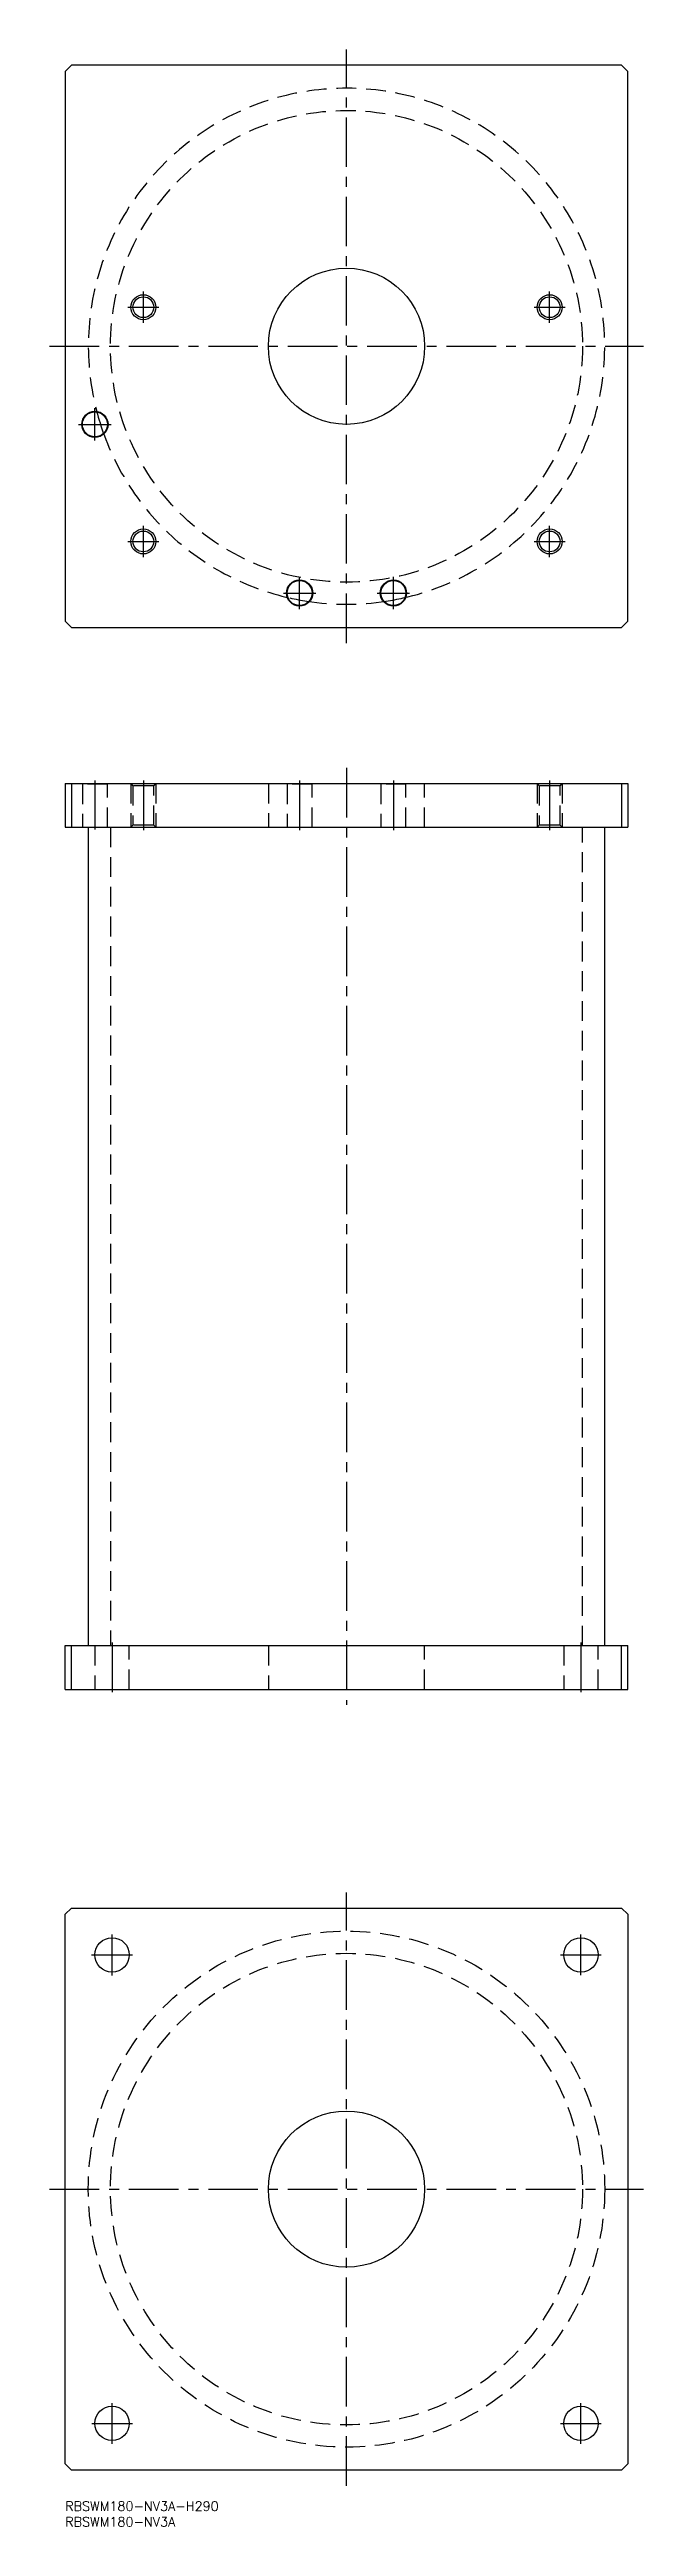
# Model space of a CAD drawing. Extents: x -5 to 185, y -8 to 785.
import ezdxf

# ---------------------------------------------------------------- set-up
doc = ezdxf.new("R2010")
doc.units = 0
doc.header["$LTSCALE"] = 0.5
doc.linetypes.add('CENTER', pattern=[50.8, 31.75, -6.35, 6.35, -6.35])
doc.linetypes.add('DASHED', pattern=[19.05, 12.7, -6.35])
for name, color, linetype in [('MSM_CENTER', 1, 'CENTER'), ('MSM_CONTINUOUS', 7, 'CONTINUOUS'), ('MSM_DASHED', 4, 'DASHED'), ('MSM_NARROW', 5, 'CONTINUOUS'), ('MSM_PART_NUMBER', 7, 'CONTINUOUS')]:
    doc.layers.add(name, color=color, linetype=linetype)
doc.styles.get("Standard").update_dxf_attribs({"font": 'txt.shx', "height": 3, "bigfont": 'bigfont.shx'})

msp = doc.modelspace()

# ---------------------------------------------------------------- linework, layer by layer
at = {"layer": 'MSM_CENTER'}
for p, q in [((90, 595), (90, 785)), ((25, 697.5), (25, 707.5)), ((155, 697.5), (155, 707.5)), ((20, 702.5), (30, 702.5)), ((150, 702.5), (160, 702.5)), ((-5, 690), (185, 690)), ((9.5, 659.8), (9.5, 670.2)), ((4.3, 665), (14.7, 665)), ((20, 627.5), (30, 627.5)), ((25, 622.5), (25, 632.5)), ((150, 627.5), (160, 627.5)), ((155, 622.5), (155, 632.5)), ((69.8, 611), (80.2, 611)), ((75, 605.8), (75, 616.2)), ((99.8, 611), (110.2, 611)), ((105, 605.8), (105, 616.2)), ((9.5, 551), (9.5, 535.3)), ((25, 551), (25, 535)), ((75, 551), (75, 535)), ((90, 555), (90, 255)), ((105, 551), (105, 535)), ((155, 551), (155, 535)), ((15, 275), (15, 259)), ((165, 275), (165, 259)), ((90, 5), (90, 195)), ((8.44, 175), (21.56, 175)), ((15, 168.44), (15, 181.56)), ((158.5, 175), (171.5, 175)), ((165, 168.5), (165, 181.5)), ((-5, 100), (185, 100)), ((8.5, 25), (21.5, 25)), ((15, 18.5), (15, 31.5)), ((158.5, 25), (171.5, 25)), ((165, 18.5), (165, 31.5))]:
    msp.add_line(p, q, dxfattribs=at)
at = {"layer": 'MSM_CONTINUOUS'}
for p, q in [((2, 780), (0, 778)), ((0, 778), (0, 602)), ((178, 780), (2, 780)), ((180, 778), (178, 780)), ((180, 602), (180, 778)), ((0, 602), (2, 600)), ((2, 600), (178, 600)), ((178, 600), (180, 602)), ((0, 550), (0, 536)), ((0, 550), (180, 550)), ((2, 550), (2, 536)), ((178, 550), (178, 536)), ((180, 550), (180, 536)), ((0, 536), (180, 536)), ((7.4, 536), (7.4, 274)), ((172.6, 274), (172.6, 536)), ((0, 260), (0, 274)), ((0, 274), (180, 274)), ((2, 260), (2, 274)), ((178, 260), (178, 274)), ((180, 260), (180, 274)), ((0, 260), (180, 260)), ((0, 188), (2, 190)), ((0, 12), (0, 188)), ((2, 190), (178, 190)), ((178, 190), (180, 188)), ((180, 188), (180, 12)), ((2, 10), (0, 12)), ((178, 10), (2, 10)), ((180, 12), (178, 10))]:
    msp.add_line(p, q, dxfattribs=at)
for centre, radius in [((90, 690), 25), ((25, 702.5), 3.3235), ((155, 702.5), 3.3235), ((9.5, 665), 4.2), ((9.5, 665), 4), ((25, 627.5), 3.3235), ((155, 627.5), 3.3235), ((75, 611), 4.2), ((75, 611), 4), ((105, 611), 4.2), ((105, 611), 4), ((15, 175), 5.5), ((165, 175), 5.5), ((90, 100), 25), ((15, 25), 5.5), ((165, 25), 5.5)]:
    msp.add_circle(centre, radius, dxfattribs=at)
for start, end in [(193.8760225, 199.3563251), (257.3287305, 261.1693355), (278.8306645, 282.6712695)]:
    msp.add_arc((90, 690), 82.6, start, end, dxfattribs=at)
at = {"layer": 'MSM_DASHED'}
for p, q in [((5.3, 550), (5.5, 549.8)), ((5.5, 549.8), (5.5, 536)), ((13.5, 549.8), (5.5, 549.8)), ((13.5, 549.8), (13.7, 550)), ((13.5, 536), (13.5, 549.8)), ((21, 550), (21.6765, 549.3235)), ((21, 550), (21, 536)), ((21.6765, 549.3235), (21.6765, 536.6765)), ((28.3235, 549.3235), (21.6765, 549.3235)), ((28.3235, 549.3235), (29, 550)), ((28.3235, 536.6765), (28.3235, 549.3235)), ((29, 550), (29, 536)), ((65, 550), (65, 536)), ((70.8, 550), (71, 549.8)), ((71, 549.8), (71, 536)), ((79, 549.8), (71, 549.8)), ((79, 549.8), (79.2, 550)), ((79, 536), (79, 549.8)), ((100.8, 550), (101, 549.8)), ((101, 549.8), (101, 536)), ((109, 549.8), (101, 549.8)), ((109, 549.8), (109.2, 550)), ((109, 536), (109, 549.8)), ((115, 536), (115, 550)), ((151, 550), (151.6765, 549.3235)), ((151, 550), (151, 536)), ((151.6765, 549.3235), (151.6765, 536.6765)), ((158.3235, 549.3235), (151.6765, 549.3235)), ((158.3235, 549.3235), (159, 550)), ((158.3235, 536.6765), (158.3235, 549.3235)), ((159, 550), (159, 536)), ((14.5, 536), (14.5, 274)), ((21.6765, 536.6765), (21, 536)), ((28.3235, 536.6765), (21.6765, 536.6765)), ((29, 536), (28.3235, 536.6765)), ((151.6765, 536.6765), (151, 536)), ((158.3235, 536.6765), (151.6765, 536.6765)), ((159, 536), (158.3235, 536.6765)), ((165.5, 274), (165.5, 536)), ((9.5, 274), (9.5, 260)), ((20.5, 260), (20.5, 274)), ((65, 274), (65, 260)), ((115, 260), (115, 274)), ((159.5, 274), (159.5, 260)), ((170.5, 260), (170.5, 274))]:
    msp.add_line(p, q, dxfattribs=at)
for centre, radius in [((90, 690), 75.5), ((90, 100), 82.6), ((90, 100), 75.5)]:
    msp.add_circle(centre, radius, dxfattribs=at)
for start, end in [(282.6712695, 195.1489793), (199.3563251, 257.3287305), (261.1693355, 278.8306645)]:
    msp.add_arc((90, 690), 82.6, start, end, dxfattribs=at)
at = {"layer": 'MSM_NARROW'}
for centre in [(25, 702.5), (155, 702.5), (25, 627.5), (155, 627.5)]:
    msp.add_circle(centre, 4, dxfattribs=at)

# ---------------------------------------------------------------- texts
at = {"layer": 'MSM_PART_NUMBER'}
for s, p in [('RBSWM180-NV3A-H290', (0, -3)), ('RBSWM180-NV3A', (0, -8))]:
    msp.add_text(s, height=3, dxfattribs=at).set_placement(p)

doc.saveas('drawing.dxf')
